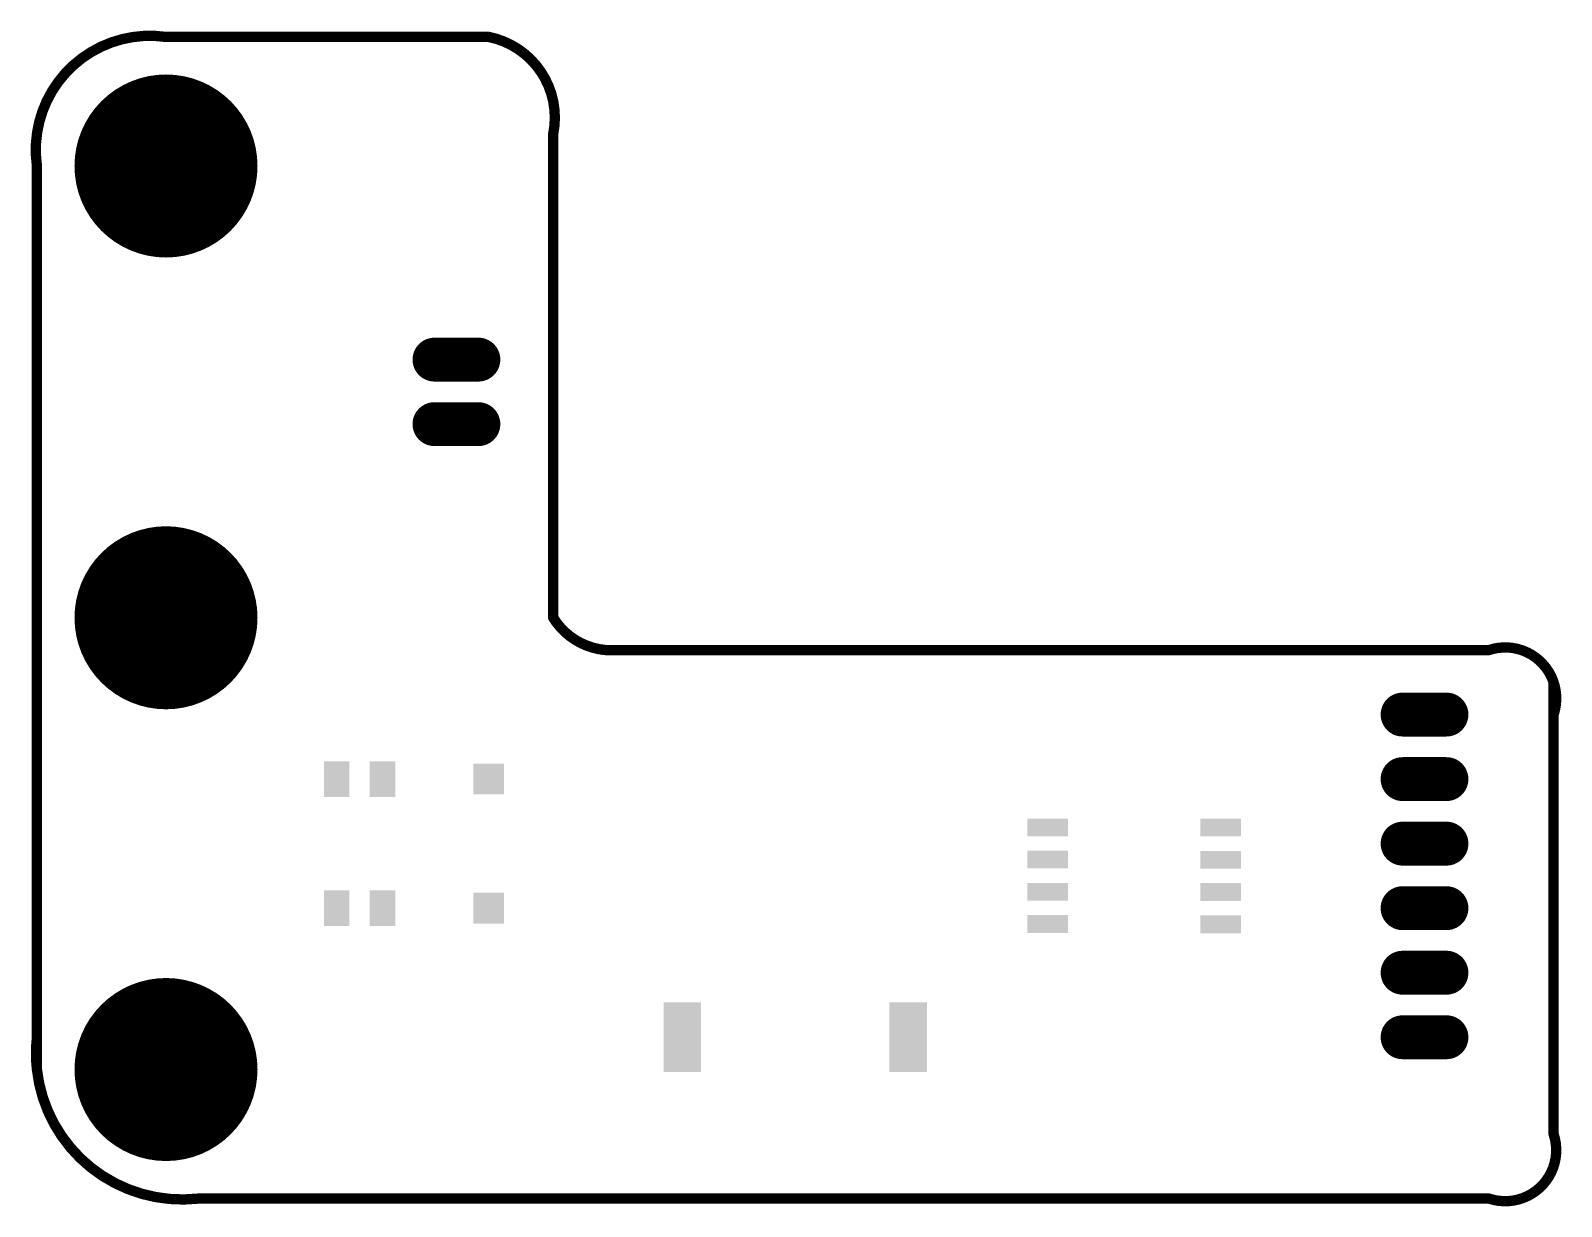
# Model space of a CAD drawing. Extents: x 15 to 75.2, y 4.8 to 51.
import ezdxf

# ---------------------------------------------------------------- set-up
doc = ezdxf.new("R2010")
doc.units = 0
doc.layers.add('29', color=251, linetype='CONTINUOUS')
doc.layers.add('46', color=134, linetype='CONTINUOUS')

# ---------------------------------------------------------------- blocks, each defined once
blk = doc.blocks.new('RECT')
blk.add_solid([(-0.5, -0.5), (0.5, -0.5), (-0.5, 0.5), (0.5, 0.5)])
blk = doc.blocks.new('LONGP100')
at = {"const_width": 1}
blk.add_lwpolyline([(-0.5, 0), (0.5, 0)], dxfattribs=at)
at = {"const_width": 0.5}
for points in [[(-0.5, 0.25, 1), (-0.5, -0.25)], [(0.5, -0.25, 1), (0.5, 0.25)]]:
    blk.add_lwpolyline(points, format="xyb", dxfattribs=at)
blk = doc.blocks.new('ROUNDP')
at = {"const_width": 0.5}
blk.add_lwpolyline([(0, -0.25, 1), (0, 0.25, 1), (0, -0.25)], format="xyb", dxfattribs=at)
blk = doc.blocks.new('SQUAREV')
blk.add_solid([(-0.5, -0.5), (0.5, -0.5), (-0.5, 0.5), (0.5, 0.5)])

msp = doc.modelspace()

# ---------------------------------------------------------------- linework, layer by layer
at = {"layer": '46'}
for points, const_width in [([(20.32, 50.8, 0.5), (15.24, 45.72)], 0.4064), ([(20.32, 50.9016, 1), (20.32, 50.6984)], 0.2032), ([(20.3056, 50.6994, 1), (20.3344, 50.9006)], 0.2032), ([(35.56, 46.99, 0.4142), (33.02, 50.8)], 0.4064), ([(33.0399, 50.8996, 1), (33.0001, 50.7004)], 0.2032), ([(33.02, 50.6984, 1), (33.02, 50.9016)], 0.2032), ([(35.6616, 46.99, 1), (35.4584, 46.99)], 0.2032), ([(35.4604, 47.0099, 1), (35.6596, 46.9701)], 0.2032), ([(15.3416, 45.72, 1), (15.1384, 45.72)], 0.2032), ([(15.1394, 45.7056, 1), (15.3406, 45.7344)], 0.2032), ([(35.56, 27.94, 0.2841), (38.1, 26.67)], 0.4064), ([(35.6464, 27.9934, 1), (35.4736, 27.8866)], 0.2032), ([(35.4584, 27.94, 1), (35.6616, 27.94)], 0.2032), ([(38.1, 26.7716, 1), (38.1, 26.5684)], 0.2032), ([(38.1091, 26.5688, 1), (38.0909, 26.7712)], 0.2032), ([(74.93, 24.13, 0.618), (72.39, 26.67)], 0.4064), ([(72.3579, 26.7664, 1), (72.4221, 26.5736)], 0.2032), ([(72.39, 26.5684, 1), (72.39, 26.7716)], 0.2032), ([(75.0316, 25.4, 1), (74.8284, 25.4)], 0.2032), ([(75.0316, 24.13, 1), (74.8284, 24.13)], 0.2032), ([(74.8336, 24.1621, 1), (75.0264, 24.0979)], 0.2032), ([(74.8284, 24.13, 1), (75.0316, 24.13)], 0.2032), ([(15.24, 11.43, 0.0623), (15.24, 10.16)], 0.4064), ([(15.3416, 11.43, 1), (15.1384, 11.43)], 0.2032), ([(15.1384, 11.43, 1), (15.3416, 11.43)], 0.2032), ([(15.3408, 11.4174, 1), (15.1392, 11.4426)], 0.2032), ([(15.24, 10.16, 0.4142), (21.59, 5.08)], 0.4064), ([(15.341, 10.1712, 1), (15.139, 10.1488)], 0.2032), ([(15.1384, 10.16, 1), (15.3416, 10.16)], 0.2032), ([(15.1392, 10.1474, 1), (15.3408, 10.1726)], 0.2032), ([(72.39, 5.08, 0.618), (74.93, 7.62)], 0.4064), ([(75.0264, 7.6521, 1), (74.8336, 7.5879)], 0.2032), ([(74.8284, 7.62, 1), (75.0316, 7.62)], 0.2032), ([(21.59, 5.1816, 1), (21.59, 4.9784)], 0.2032), ([(21.6012, 4.979, 1), (21.5788, 5.181)], 0.2032), ([(72.4221, 5.1764, 1), (72.3579, 4.9836)], 0.2032), ([(72.39, 4.9784, 1), (72.39, 5.1816)], 0.2032)]:
    msp.add_lwpolyline(points, format="xyb", dxfattribs=dict(at, const_width=const_width))
at = {"layer": '46', "const_width": 0.4064}
for points in [[(20.32, 50.8), (33.02, 50.8)], [(35.56, 27.94), (35.56, 46.99)], [(15.24, 45.72), (15.24, 11.43)], [(72.39, 26.67), (38.1, 26.67)], [(74.93, 25.4), (74.93, 24.13)], [(74.93, 24.13), (74.93, 7.62)], [(15.24, 11.43), (15.24, 10.16)], [(21.59, 5.08), (72.39, 5.08)]]:
    msp.add_lwpolyline(points, dxfattribs=at)

# ---------------------------------------------------------------- block references
at = {"layer": '29'}
for name, p, xscale, yscale in [('ROUNDP', (20.32, 45.72), 7.2032, 7.2032), ('ROUNDP', (20.32, 27.94), 7.2032, 7.2032), ('LONGP100', (69.85, 24.13), 1.7272, 1.7272), ('RECT', (27.04, 21.59), 1.0032, 1.4032), ('RECT', (28.84, 21.59), 1.0032, 1.4032), ('LONGP100', (69.85, 21.59), 1.7272, 1.7272), ('SQUAREV', (33.02, 21.59), 1.2096, 1.2096), ('LONGP100', (69.85, 19.05), 1.7272, 1.7272), ('RECT', (27.04, 16.51), 1.0032, 1.4032), ('RECT', (28.84, 16.51), 1.0032, 1.4032), ('SQUAREV', (33.02, 16.51), 1.2096, 1.2096), ('LONGP100', (69.85, 16.51), 1.7272, 1.7272), ('LONGP100', (69.85, 13.97), 1.7272, 1.7272), ('ROUNDP', (20.32, 10.16), 7.2032, 7.2032), ('RECT', (40.64, 11.43), 1.4732, 2.7432), ('RECT', (49.53, 11.43), 1.4732, 2.7432), ('LONGP100', (69.85, 11.43), 1.7272, 1.7272)]:
    msp.add_blockref(name, p, dxfattribs=dict(at, xscale=xscale, yscale=yscale))
for name, p, xscale, yscale, rotation in [('LONGP100', (31.75, 38.1), 1.7272, 1.7272, 180), ('LONGP100', (31.75, 35.56), 1.7272, 1.7272, 180), ('RECT', (55.016, 19.685), 0.7032, 1.6032, 270), ('RECT', (61.824, 19.685), 0.7032, 1.6032, 270), ('RECT', (55.016, 18.425), 0.7032, 1.6032, 270), ('RECT', (61.824, 18.415), 0.7032, 1.6032, 270), ('RECT', (55.016, 17.155), 0.7032, 1.6032, 270), ('RECT', (61.824, 17.145), 0.7032, 1.6032, 270), ('RECT', (55.016, 15.885), 0.7032, 1.6032, 270), ('RECT', (61.824, 15.875), 0.7032, 1.6032, 270)]:
    msp.add_blockref(name, p, dxfattribs=dict(at, xscale=xscale, yscale=yscale, rotation=rotation))

doc.saveas('drawing.dxf')
